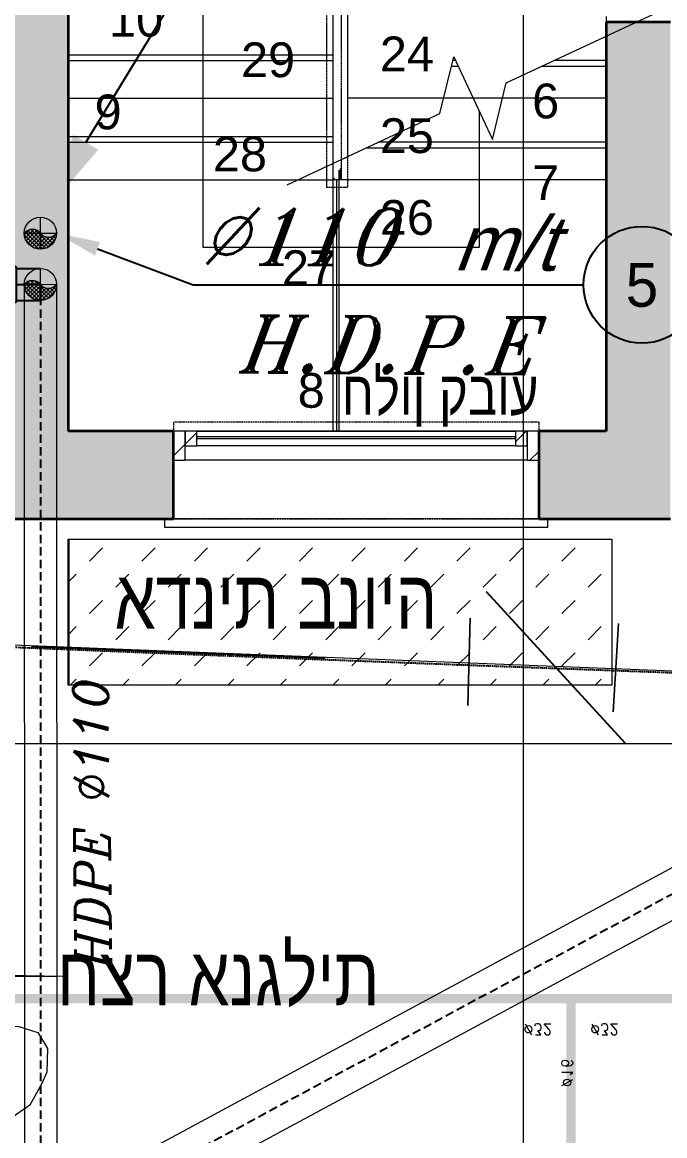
# Model space of a CAD drawing. Header units: centimetres. Extents: x 14435 to 32127, y -4289 to 2500.
# Drawn here: x 26726.8 to 26946.6, y -1762.2 to -1380.8 of the extents above; entities that cross this region are included whole.
import ezdxf
from ezdxf import colors
from ezdxf.entities.mleader import LeaderData, LeaderLine
from ezdxf.enums import TextEntityAlignment as Align
from ezdxf.lldxf.tags import DXFTag
from ezdxf.math import Vec2, Vec3

# ---------------------------------------------------------------- set-up
doc = ezdxf.new("R2010")
doc.units = ezdxf.units.CM
for name, pattern in [('Center', [29.999999, 12, -6, 6, -6]), ('Dash Tiny', [0.12, 0.06, -0.06]), ('Dash_2_', [0.2, 0.1, -0.1]), ('Hidden', [0.714375, 0.47625, -0.238125]), ('Hidden2', [0.3, 0.2, -0.1]), ('Overhead', [0.396875, 0.238125, -0.15875])]:
    doc.linetypes.add(name, pattern=pattern)
for name, color, linetype in [('A', 251, 'Continuous'), ('biov 110', 252, 'Continuous'), ('biov center', 130, 'Hidden'), ('BIUV', 4, 'Continuous'), ('BLACK', 250, 'Continuous'), ('cold water', 150, 'Continuous'), ('FITTINGS', 7, 'Continuous'), ('hot water', 1, 'Continuous'), ('M-DR-FITTING', 150, 'Continuous'), ('num of plumbing', 250, 'Continuous'), ('text', 250, 'Continuous')]:
    doc.layers.add(name, color=color, linetype=linetype)
for name, color, linetype, lineweight in [('A-DETL', 7, 'Continuous', 5), ('A-FLOR', 7, 'Continuous', 13), ('A-FLOR-HRAL', 7, 'Continuous', 5), ('A-FLOR-PATT', 7, 'Continuous', 13), ('A-GLAZ', 7, 'Continuous', 13), ('A-WALL', 7, 'Continuous', 13), ('A-WALL-PATT', 7, 'Continuous', 35), ('G-ANNO-TEXT', 7, 'Continuous', 5), ('PDF_0', 7, 'Continuous', 5), ('S-STRS', 7, 'Continuous', 13), ('S-STRS-ANNO', 7, 'Continuous', 5), ('S-STRS-MBND', 7, 'Hidden2', 5)]:
    doc.layers.add(name, color=color, linetype=linetype, lineweight=lineweight)
for name, color, linetype, lineweight, true_color in [('G-ANNO-SYMB', 240, 'Continuous', 5, 0xff2227), ('PDF_0-BOUNDARY-BUILDING', 240, 'Continuous', 5, 0xff003f), ('PDF_C1609_0', 251, 'Continuous', 5, 0x656565), ('PDF_C1660_0_1', 3, 'Continuous', 5, 0x00ff00), ('מפת מדידה_dwg', 8, 'Continuous', 5, 0x767676)]:
    doc.layers.add(name, color=color, linetype=linetype, lineweight=lineweight, true_color=true_color)
doc.styles.add('Arial_10', font='arial.ttf', dxfattribs={"width": 0.8, "height": 20})
doc.styles.add('Arial_11', font='arial.ttf', dxfattribs={"width": 0.8, "height": 15})
doc.styles.add('Arial_2', font='arial.ttf', dxfattribs={"height": 11.90625})
doc.styles.add('italic1', font='italic.shx', dxfattribs={"height": 30})
doc.styles.add('MUR', font='MIRYL', dxfattribs={"oblique": 20})
doc.styles.add('ROMANS', font='romans.shx', dxfattribs={"height": 0.7})
doc.styles.add('RUM', font='ROMANT', dxfattribs={"oblique": 20})
tags = doc.linetypes.add('WATER', pattern='A,7.5,-1.155096,["Water",Standard,S=1.5,R=0,X=0,Y=-0.35773],-8.414339,7.5', length=24.569435).pattern_tags.tags
tags[6] = DXFTag(74, 10)
pattern_1 = [(225, (356.176, -3071.97), (5.613014, -5.613014), [])]

# ---------------------------------------------------------------- blocks, each defined once
blk = doc.blocks.new('חלון חד כנפי  _ גלילה - מדרגות 2-1071027-קרקע פיתוח')
at = {"layer": 'A-GLAZ', "lineweight": 5, "true_color": 0x008040}
h = blk.add_hatch(dxfattribs=at)
h.set_pattern_fill('FP_7', color=116, style=0, pattern_type=2)
h.set_pattern_definition(pattern_1)
h.paths.add_polyline_path([(58.5, -5), (58.5, -15), (62.5, -15), (62.5, -5)], flags=0)
h.paths.add_polyline_path([(-58.5, -5), (-62.5, -5), (-62.5, -15), (-58.5, -15), (-58.5, -14)], flags=0)
h = blk.add_hatch(dxfattribs=at)
h.set_pattern_fill('FP_7', color=116, style=0, pattern_type=2)
h.set_pattern_definition(pattern_1)
h.paths.add_polyline_path([(-54.5, -10), (-58.5, -10), (-58.5, -15), (-54.5, -15), (-54.5, -12.4)], flags=0)
h.paths.add_polyline_path([(54.5, -10), (54.5, -15), (58.5, -15), (58.5, -10)], flags=0)
at = {"layer": 'A-GLAZ'}
for p, q in [((-65.5, 15), (-65.5, 18)), ((-65.5, 18), (65.5, 18)), ((65.5, 18), (65.5, 15)), ((-58.5, -5), (-62.5, -5)), ((-58.5, -15), (-58.5, -5)), ((-58.5, -5), (58.5, -5)), ((62.5, -5), (58.5, -5)), ((58.5, -5), (58.5, -15)), ((-54.5, -10), (-58.5, -10)), ((-58.5, -10), (-58.5, -15)), ((-54.5, -15), (-54.5, -10)), ((-54.5, -10), (54.5, -10)), ((58.5, -10), (54.5, -10)), ((54.5, -10), (54.5, -15)), ((58.5, -15), (58.5, -10)), ((-62.5, -15), (-58.5, -15)), ((-58.5, -15), (-54.5, -15)), ((54.5, -12.4), (-54.5, -12.4)), ((-54.5, -12.4), (-54.5, -13)), ((-54.5, -13), (54.5, -13)), ((54.5, -15), (-54.5, -15)), ((54.5, -13), (54.5, -12.4)), ((54.5, -15), (58.5, -15)), ((58.5, -15), (62.5, -15))]:
    blk.add_line(p, q, dxfattribs=at)
at = {"layer": 'A-GLAZ', "linetype": 'Overhead'}
for p, q in [((-62.5, 15), (62.5, 15)), ((-62.5, -18), (-62.5, -15)), ((62.5, -18), (62.5, -15)), ((-62.5, -18), (62.5, -18))]:
    blk.add_line(p, q, dxfattribs=at)
blk = doc.blocks.new('Top Rail Type - Top Rail_Internal_-V9-קרקע פיתוח')
at = {"layer": 'A-FLOR-HRAL', "linetype": 'Dash_2_'}
for p, q in [((346.17, -2718.97), (351.17, -2718.97)), ((346.17, -2973.51), (346.17, -2718.97)), ((351.17, -2963.97), (351.17, -2718.97)), ((353.25, -2963), (353.25, -2973.51)), ((353.25, -2973.51), (346.17, -2973.51))]:
    blk.add_line(p, q, dxfattribs=at)
at = {"layer": 'A-FLOR-HRAL'}
for p, q in [((348.25, -2774.97), (348.25, -2971.01)), ((353.25, -2774.97), (353.25, -2963)), ((351.17, -2963.97), (353.25, -2963)), ((351.17, -2971.01), (351.17, -2963.97))]:
    blk.add_line(p, q, dxfattribs=at)
blk = doc.blocks.new('מפת מדידה_dwg-896485-קרקע פיתוח')
at = {"layer": 'PDF_0', "color": 21, "lineweight": 25, "true_color": 0xffaaaa}
blk.add_line((31521.64, 23515.99), (31496.24, 23581.6), dxfattribs=at)
at = {"layer": 'PDF_0-BOUNDARY-BUILDING', "color": 231, "true_color": 0xffaabf, "flags": 128}
for points in [[(31436.45, 23580.54), (31390.42, 23600.65), (31344.39, 23620.75), (31390.42, 23600.65)], [(31487.78, 23575.25), (31476.14, 23547.74)], [(31534.33, 23555.15), (31521.64, 23527.63)]]:
    blk.add_lwpolyline(points, close=True, dxfattribs=at)
at = {"layer": 'PDF_C1609_0', "color": 9, "lineweight": 13, "true_color": 0xcbcbcb, "flags": 128}
blk.add_lwpolyline([(31313.18, 23511.76), (31289.9, 23521.28), (31274.03, 23504.35), (31277.2, 23505.41), (31285.67, 23504.35), (31293.07, 23501.18), (31298.37, 23496.95), (31299.42, 23490.6), (31296.25, 23483.19), (31293.07, 23480.02), (31286.73, 23474.73), (31278.26, 23472.61), (31270.85, 23473.67), (31263.45, 23476.84), (31258.15, 23481.07), (31258.15, 23484.25), (31258.15, 23489.54)], dxfattribs=at)
at = {"layer": 'PDF_C1660_0_1', "color": 9, "lineweight": 13, "true_color": 0xe1aab7, "flags": 128}
blk.add_lwpolyline([(31975.06, 24912.77), (32581.2, 24734.11), (32150.39, 23274.85), (31652.01, 23486.75), (31211.2, 23679.28), (30771.44, 23876.01), (30636.11, 23938.15), (31134.72, 25299.11), (31975.07, 24912.79)], dxfattribs=at)
blk = doc.blocks.new('pituah')
at = {"layer": 'A-FLOR-PATT', "lineweight": 5, "true_color": 0x85a877}
h = blk.add_hatch(dxfattribs=at)
h.set_pattern_fill('FP_43', color=252, style=0, pattern_type=2)
h.set_pattern_definition([(45, (59213.416, -9548.803), (-8.980256, 8.980256), [6.35, -6.35])])
h.paths.add_polyline_path([(59650.74, -12692.77), (59650.76, -12692.77), (59650.74, -12642.77), (59464.96, -12642.77), (59464.96, -12692.77), (59472.05, -12692.77)], flags=0)
at = {"layer": 'A-WALL-PATT', "lineweight": 13, "true_color": 0x636466}
for points in [[(59454.86, -12557.55), (59464.86, -12557.55), (59464.86, -12302.52), (59444.86, -12302.52), (59444.86, -12557.55)], [(59670.74, -12605.77), (59670.74, -12465.77), (59648.74, -12465.77), (59648.74, -12605.77)], [(59454.54, -12635.77), (59464.86, -12635.77), (59464.86, -12557.55), (59442.86, -12557.55), (59442.86, -12635.77)]]:
    blk.add_hatch(color=251, dxfattribs=at).paths.add_polyline_path(points, flags=0)
h = blk.add_hatch(color=251, dxfattribs=at)
h.paths.add_polyline_path([(59628.74, -12635.77), (59670.74, -12635.77), (59670.74, -12605.77), (59625.74, -12605.77), (59625.74, -12635.77)], flags=0)
h.paths.add_polyline_path([(59497.74, -12635.77), (59500.74, -12635.77), (59500.74, -12605.77), (59464.86, -12605.77), (59464.86, -12635.77), (59472.05, -12635.77)], flags=0)
at = {"layer": 'A-DETL', "linetype": 'Dash Tiny'}
blk.add_line((59444.66, -12635.77), (59670.76, -12635.77), dxfattribs=at)
at = {"layer": 'A-DETL', "color": 1, "linetype": 'Hidden', "lineweight": 25, "true_color": 0xff0000}
blk.add_arc((61488.95, 37231.39), 49952.94, 266.77296, 268.669154, dxfattribs=at)
at = {"layer": 'A-FLOR'}
for p, q in [((59464.76, -12692.77), (59464.76, -12642.77)), ((59464.76, -12642.77), (59650.76, -12642.77)), ((59464.96, -12642.77), (59464.96, -12692.77)), ((59650.76, -12642.77), (59650.76, -12692.77)), ((59650.76, -12692.77), (59464.76, -12692.77)), ((59444.76, -12712.77), (59864.83, -12712.77))]:
    blk.add_line(p, q, dxfattribs=at)
at = {"layer": 'A-WALL', "lineweight": 35}
for p, q in [((59464.86, -12605.77), (59464.86, -12302.52)), ((59670.74, -12465.77), (59648.74, -12465.77)), ((59648.74, -12465.77), (59648.74, -12605.77)), ((59500.74, -12605.77), (59464.86, -12605.77)), ((59500.74, -12635.77), (59500.74, -12605.77)), ((59648.74, -12605.77), (59625.74, -12605.77)), ((59625.74, -12605.77), (59625.74, -12635.77)), ((59442.86, -12635.77), (59500.74, -12635.77)), ((59625.74, -12635.77), (59670.74, -12635.77))]:
    blk.add_line(p, q, dxfattribs=at)
at = {"layer": 'G-ANNO-SYMB', "color": 7}
blk.add_line((59620.54, -13100.16), (59620.54, -10609.67), dxfattribs=at)
at = {"layer": 'G-ANNO-TEXT'}
for p, q in [((59404.8, -12792.46), (59457.73, -12792.46)), ((59457.73, -12792.46), (59460.91, -12792.46))]:
    blk.add_line(p, q, dxfattribs=at)
at = {"layer": 'S-STRS', "lineweight": 5}
for p, q in [((59648.74, -12463.77), (59648.74, -12465.77)), ((59464.86, -12476.89), (59555.31, -12476.89)), ((59598.18, -12480.89), (59595.86, -12480.89)), ((59648.74, -12480.89), (59626.6, -12480.89)), ((59593.21, -12491.77), (59560.31, -12491.77)), ((59613.3, -12491.77), (59603.26, -12491.77)), ((59464.86, -12504.89), (59555.31, -12504.89)), ((59648.74, -12508.89), (59566.55, -12508.89)), ((59555.43, -12605.77), (59555.43, -12519.63))]:
    blk.add_line(p, q, dxfattribs=at)
at = {"layer": 'S-STRS', "linetype": 'Hidden2', "lineweight": 5}
for p, q in [((59464.86, -12478.89), (59555.31, -12478.89)), ((59597.25, -12478.89), (59596.34, -12478.89)), ((59648.74, -12478.89), (59630.88, -12478.89)), ((59593.21, -12491.77), (59560.31, -12491.77)), ((59613.3, -12491.77), (59603.26, -12491.77)), ((59464.86, -12506.89), (59555.31, -12506.89)), ((59648.74, -12506.89), (59570.84, -12506.89)), ((59557.43, -12605.77), (59557.43, -12516.42))]:
    blk.add_line(p, q, dxfattribs=at)
at = {"layer": 'S-STRS-ANNO'}
for p, q in [((59510.9, -12478.89), (59510.9, -12450.89)), ((59510.9, -12506.89), (59510.9, -12478.89)), ((59605.3, -12496.14), (59605.3, -12506.89)), ((59510.9, -12542.89), (59510.9, -12506.89)), ((59605.3, -12506.89), (59605.3, -12542.89)), ((59557.43, -12542.89), (59510.9, -12542.89)), ((59605.3, -12542.89), (59557.43, -12542.89))]:
    blk.add_line(p, q, dxfattribs=at)
at = {"layer": 'S-STRS-MBND'}
for p, q in [((59464.76, -12605.77), (59464.76, -12267.77)), ((59464.76, -12491.77), (59555.31, -12491.77)), ((59464.76, -12491.77), (59555.31, -12491.77)), ((59603.26, -12491.77), (59593.21, -12491.77)), ((59603.26, -12491.77), (59593.21, -12491.77)), ((59648.74, -12491.77), (59613.3, -12491.77)), ((59648.74, -12491.77), (59613.3, -12491.77)), ((59557.77, -12515.87), (59557.77, -12519.77)), ((59464.76, -12519.77), (59555.31, -12519.77)), ((59464.76, -12519.77), (59555.31, -12519.77)), ((59555.34, -12519.77), (59555.77, -12519.77)), ((59555.34, -12519.77), (59555.77, -12519.77)), ((59555.77, -12519.77), (59555.77, -12519.08)), ((59557.77, -12519.77), (59555.77, -12519.77)), ((59556.67, -12605.77), (59556.67, -12519.77)), ((59556.67, -12605.77), (59556.67, -12519.77)), ((59648.74, -12519.77), (59557.77, -12519.77)), ((59648.74, -12519.77), (59557.77, -12519.77)), ((59625.74, -12605.77), (59464.76, -12605.77))]:
    blk.add_line(p, q, dxfattribs=at)
at = {"layer": 'S-STRS-MBND', "linetype": 'Continuous'}
for p, q in [((59614.59, -12486.49), (59666.87, -12462.11)), ((59591.93, -12497.06), (59596.65, -12477.61)), ((59596.65, -12477.61), (59609.86, -12505.93)), ((59609.86, -12505.93), (59614.59, -12486.49)), ((59539.65, -12521.44), (59591.93, -12497.06))]:
    blk.add_line(p, q, dxfattribs=at)
at = {"layer": 'A-FLOR-HRAL'}
blk.add_blockref('Top Rail Type - Top Rail_Internal_-V9-קרקע פיתוח', (59207.07, -9548.8), dxfattribs=at)
at = {"layer": 'A-GLAZ', "rotation": 180}
blk.add_blockref('חלון חד כנפי  _ גלילה - מדרגות 2-1071027-קרקע פיתוח', (59563.24, -12620.77), dxfattribs=at)
at = {"layer": 'מפת מדידה_dwg', "color": 31, "true_color": 0xffbfaa, "rotation": 21.33280097992486}
blk.add_blockref('מפת מדידה_dwg-896485-קרקע פיתוח', (38848.27, -46084.56), dxfattribs=at)
at = {"layer": 'G-ANNO-TEXT', "attachment_point": 1}
for s, insert, char_height, width, style in [('חלון קבוע', (59558.31, -12585.2), 15, 74.3966, 'Arial_11'), ('אדנית בנויה', (59480.61, -12653.4), 20, 125.0632, 'Arial_10'), ('חצר אנגלית', (59460.91, -12782.46), 20, 125.0632, 'Arial_10')]:
    blk.add_mtext(s, dxfattribs=dict(at, insert=insert, char_height=char_height, width=width, style=style))
at = {"layer": 'S-STRS-ANNO', "attachment_point": 1, "line_spacing_factor": 0.941778, "style": 'Arial_2'}
for s, insert, char_height, width in [('10', (59478.72, -12458.78), 11.906, 21.9776), ('29', (59523.86, -12472.66), 11.906, 21.9776), ('24', (59571.36, -12470.66), 11.906, 21.9776), ('\\fArial|b0|i0|c177|p34|;6', (59623.45, -12486.78), 11.9062, 10.9888), ('\\fArial|b0|i0|c177|p34|;9', (59473.77, -12490.52), 11.9062, 10.9888), ('25', (59571.36, -12498.66), 11.906, 21.9776), ('28', (59514.24, -12504.92), 11.906, 21.9776), ('\\fArial|b0|i0|c177|p34|;7', (59623.45, -12514.78), 11.9062, 10.9888), ('26', (59571.36, -12526.66), 11.906, 21.9776), ('27', (59537.86, -12543.87), 11.906, 21.9776), ('\\fArial|b0|i0|c177|p34|;8', (59543.25, -12585.88), 11.9062, 10.9888)]:
    blk.add_mtext(s, dxfattribs=dict(at, insert=insert, char_height=char_height, width=width))
blk = doc.blocks.new('*U743')
at = {"layer": 'biov 110', "color": 6, "lineweight": 5}
for p, q in [((8478.18, 4006.24), (8803.52, 4006.24)), ((8478.18, 3995.24), (8803.52, 3995.24))]:
    blk.add_line(p, q, dxfattribs=at)
at = {"layer": 'biov center', "color": 3, "ltscale": 6}
blk.add_lwpolyline([(8478.18, 4000.74), (8803.52, 4000.74)], dxfattribs=at)
blk = doc.blocks.new('*U747')
at = {"layer": 'biov 110', "color": 1, "lineweight": 15}
for p, q in [((5497, -364.77), (6668.91, -364.77)), ((5497, -380.77), (6668.91, -380.77))]:
    blk.add_line(p, q, dxfattribs=at)
at = {"layer": 'biov center', "color": 3, "ltscale": 6}
blk.add_lwpolyline([(5497, -372.77), (6668.91, -372.77)], dxfattribs=at)
blk = doc.blocks.new('*U759')
at = {"layer": 'FITTINGS', "color": 0}
for p, q in [((46.56, -7.55), (46.56, 4.55)), ((47.77, -8.08), (47.77, 5.08)), ((53.82, 5.81), (56.24, 5.81)), ((53.82, -8.81), (53.82, 5.81)), ((56.24, -8.81), (56.24, 5.81)), ((56.24, 5.08), (57.45, 5.08)), ((57.45, -8.08), (57.45, 5.08)), ((33.44, -1.39), (35.15, 0.32)), ((45.48, -10.01), (35.15, 0.32)), ((35.66, -0.19), (36.52, 0.67)), ((45.82, -8.64), (36.52, 0.67)), ((29.67, -6.18), (33.95, -1.9)), ((43.77, -11.72), (33.44, -1.39)), ((29.19, -7.41), (29.67, -6.18)), ((37.75, -15.97), (29.19, -7.41)), ((38.98, -15.49), (29.67, -6.18)), ((43.26, -11.21), (38.98, -15.49)), ((43.77, -11.72), (45.48, -10.01)), ((44.97, -9.5), (45.82, -8.64)), ((53.82, -8.81), (56.24, -8.81)), ((56.24, -8.08), (57.45, -8.08)), ((38.98, -15.49), (37.75, -15.97))]:
    blk.add_line(p, q, dxfattribs=at)
at = {"layer": 'FITTINGS', "color": 6}
for p, q in [((57.45, 4), (69.18, 4, 0)), ((57.45, -7), (69.18, -7, 0)), ((29.58, -7.8), (23.72, -13.66)), ((37.36, -15.58), (31.5, -21.43))]:
    blk.add_line(p, q, dxfattribs=at)
at = {"layer": 'FITTINGS', "color": 3, "linetype": 'Center'}
for p, q in [((57.45, -1.5), (66.45, -1.5, 0)), ((33.47, -11.69), (27.61, -17.55))]:
    blk.add_line(p, q, dxfattribs=at)
at = {"layer": 'FITTINGS', "color": 0}
blk.add_lwpolyline([(36.89, 0.29), (39.38, 2.78, -0.198912), (43.66, 4.55), (46.56, 4.55), (47.77, 5.08), (53.82, 5.08)], format="xyb", dxfattribs=at)
blk.add_lwpolyline([(53.82, -8.08), (47.77, -8.08), (46.56, -7.55), (46.16, -7.55), (45.45, -8.27)], dxfattribs=at)
at = {"layer": 'M-DR-FITTING', "color": 0}
for radius, start, end in [(6.91, 0, 180), (6.2, 0, 180), (5.5, 0, 180), (6.91, 180, 360), (6.2, 180, 360), (5.5, 180, 0)]:
    blk.add_arc((73.36, -1.5, 0), radius, start, end, dxfattribs=at)
blk = doc.blocks.new('_TagCircle - Metric')
at = {"color": 0, "linetype": 'ByBlock', "lineweight": -2, "transparency": 16777216}
blk.add_circle((0, 0), 4, dxfattribs=at)
at = {"color": 0, "transparency": 16777216}
blk.add_attdef('TAGNUMBER', text='', height=3, dxfattribs=at).set_placement((0, -1.5), align=Align.CENTER)

msp = doc.modelspace()

# ---------------------------------------------------------------- block references
msp.add_blockref('pituah', (-32722.21, 11084.93))

# ---------------------------------------------------------------- next in the draw order: linework, layer by layer
at = {"layer": 'cold water', "linetype": 'WATER', "lineweight": 15, "ltscale": 0.08, "const_width": 3.2}
msp.add_lwpolyline([(25852.92, -1715.2), (27772.99, -1715.2, 0.435947), (27872.72, -1607.84), (27772.73, -252.17)], format="xyb", dxfattribs=at)
msp.add_lwpolyline([(26914.58, -1715.2), (26914.58, -1873.64)], dxfattribs=at)
at = {"layer": 'hot water', "color": 6, "lineweight": 15, "ltscale": 20}
for centre in [(26733.01, -1453.08), (26733.01, -1470.62)]:
    msp.add_circle(centre, 5.5, dxfattribs=at)
at = {"layer": 'num of plumbing', "lineweight": 0}
for p, q in [((26732.97, -1447.58), (26733.05, -1458.58)), ((26728.31, -1453.11), (26727.89, -1452.7)), ((26728.11, -1453.11), (26729.33, -1451.88)), ((26729.65, -1453.1), (26728.68, -1452.14)), ((26729.46, -1453.1), (26730.76, -1451.79)), ((26731, -1453.09), (26729.69, -1451.8)), ((26730.81, -1453.1), (26731.79, -1452.1)), ((26732.35, -1453.08), (26731.09, -1451.85)), ((26732.15, -1453.09), (26732.6, -1452.64)), ((26727.51, -1453.12), (26738.51, -1453.04)), ((26727.54, -1453.69), (26728.11, -1453.11)), ((26732.47, -1458.55), (26727.55, -1453.7)), ((26727.79, -1454.8), (26729.46, -1453.1)), ((26730.55, -1458), (26728.13, -1455.61)), ((26728.2, -1455.74), (26730.81, -1453.1)), ((26733.04, -1457.78), (26728.31, -1453.11)), ((26728.74, -1456.55), (26732.15, -1453.09)), ((26729.4, -1457.23), (26733.01, -1453.57)), ((26733.03, -1456.44), (26729.65, -1453.1)), ((26730.18, -1457.8), (26733.02, -1454.92)), ((26733.02, -1455.09), (26731, -1453.09)), ((26731.09, -1458.23), (26733.03, -1456.27)), ((26733.01, -1453.74), (26732.35, -1453.08)), ((26733.01, -1453.57), (26733.24, -1453.34)), ((26736.58, -1457.26), (26733.01, -1453.74)), ((26733.02, -1454.92), (26733.99, -1453.94)), ((26735.8, -1457.82), (26733.02, -1455.09)), ((26733.03, -1456.27), (26734.95, -1454.32)), ((26734.88, -1458.25), (26733.03, -1456.44)), ((26733.04, -1457.61), (26736.23, -1454.38)), ((26733.44, -1458.56), (26738.5, -1453.44)), ((26737.25, -1456.58), (26734.95, -1454.32)), ((26735.22, -1458.12), (26738.08, -1455.22)), ((26737.8, -1455.79), (26736.35, -1454.36)), ((26738.21, -1454.86), (26737.36, -1454.01)), ((26738.47, -1453.77), (26738.14, -1453.45)), ((26732.15, -1458.51), (26733.04, -1457.61)), ((26733.79, -1458.52), (26733.04, -1457.78)), ((26732.97, -1465.12), (26733.04, -1476.12)), ((26727.51, -1470.66), (26738.51, -1470.58)), ((26727.54, -1471.23), (26728.11, -1470.66)), ((26732.46, -1476.09), (26727.54, -1471.24)), ((26727.78, -1472.34), (26729.46, -1470.65)), ((26728.3, -1470.65), (26727.88, -1470.24)), ((26728.11, -1470.66), (26729.33, -1469.42)), ((26728.19, -1473.28), (26730.8, -1470.64)), ((26733.04, -1475.33), (26728.3, -1470.65)), ((26729.65, -1470.65), (26728.67, -1469.68)), ((26728.74, -1474.09), (26732.15, -1470.63)), ((26729.4, -1474.77), (26733.01, -1471.11)), ((26729.46, -1470.65), (26730.76, -1469.33)), ((26733.03, -1473.98), (26729.65, -1470.65)), ((26731, -1470.64), (26729.69, -1469.34)), ((26730.8, -1470.64), (26731.79, -1469.64)), ((26733.02, -1472.63), (26731, -1470.64)), ((26732.34, -1470.63), (26731.09, -1469.39)), ((26732.15, -1470.63), (26732.59, -1470.18)), ((26733.01, -1471.29), (26732.34, -1470.63)), ((26733.01, -1471.11), (26733.24, -1470.88)), ((26736.58, -1474.8), (26733.01, -1471.29)), ((26733.02, -1472.46), (26733.99, -1471.48)), ((26733.03, -1473.81), (26734.95, -1471.86)), ((26733.44, -1476.1), (26738.5, -1470.98)), ((26737.25, -1474.12), (26734.95, -1471.86)), ((26738.21, -1472.4), (26737.35, -1471.56)), ((26738.46, -1471.31), (26738.14, -1470.99)), ((26730.54, -1475.54), (26728.12, -1473.15)), ((26730.18, -1475.34), (26733.02, -1472.46)), ((26731.09, -1475.78), (26733.03, -1473.81)), ((26732.15, -1476.05), (26733.04, -1475.15)), ((26735.79, -1475.36), (26733.02, -1472.63)), ((26734.87, -1475.8), (26733.03, -1473.98)), ((26733.04, -1475.15), (26736.23, -1471.92)), ((26733.79, -1476.07), (26733.04, -1475.33)), ((26735.22, -1475.66), (26738.07, -1472.76)), ((26737.8, -1473.33), (26736.35, -1471.9))]:
    msp.add_line(p, q, dxfattribs=at)
for centre in [(26733.01, -1453.08), (26733.01, -1470.62)]:
    msp.add_circle(centre, 5.5, dxfattribs=at)
for centre, start, end in [((26730.28, -1455.23), 38.1563, 142.6343), ((26735.75, -1450.93), 218.1563, 322.6343), ((26730.27, -1472.77), 38.1563, 142.6343), ((26735.74, -1468.47), 218.1563, 322.6343)]:
    msp.add_arc(centre, 3.48, start, end, dxfattribs=at)

# ---------------------------------------------------------------- next in the draw order: block references
at = {"rotation": 135.0000000000344}
msp.add_blockref('*U759', (26740.13, -1502.55), dxfattribs=at)
at = {"xscale": -1, "rotation": 90.01821797098441}
msp.add_blockref('*U743', (30731.05, 7008.83), dxfattribs=at)
at = {"layer": 'biov center', "lineweight": 0, "rotation": 208.3404321347298}
msp.add_blockref('*U747', (32779.67, 1041.74), dxfattribs=at)

# ---------------------------------------------------------------- next in the draw order: texts
at = {"layer": 'A', "color": 1, "oblique": 20}
for s, height, style, p in [('%%C110', 19.44, 'RUM', (26820.4, -1454.19, -2879.57)), ('m/t', 18.72, 'MUR', (26891.66, -1456.12, 17184.16)), ('H.D.P.E', 19.44, 'RUM', (26850.19, -1491.33, 6.4))]:
    msp.add_text(s, height=height, rotation=359.6133, dxfattribs=dict(at, style=style)).set_placement(p, align=Align.MIDDLE)
at = {"layer": 'BIUV', "color": 5, "style": 'italic1'}
msp.add_text('HDPE %%C110', height=12, rotation=90.5356, dxfattribs=at).set_placement((26757.1, -1704.9, 25000))
at = {"layer": 'G-ANNO-TEXT', "attachment_point": 1}
for insert, char_height, width, style in [((26897.48, -1500.27), 15, 3.2067, 'Arial_11'), ((26861.59, -1568.47), 20, 4.4895, 'Arial_10'), ((26841.89, -1697.53), 20, 4.4895, 'Arial_10')]:
    msp.add_mtext('\\fArial|b0|i0|c177|p34|;\\W.8; ', dxfattribs=dict(at, insert=insert, char_height=char_height, width=width, style=style))
at = {"layer": 'text', "color": 7, "style": 'ROMANS', "text_generation_flag": 2}
for s, rotation, p in [('%%C32', 180, (26898.34, -1723.81)), ('%%C32', 180, (26921.15, -1723.81)), ('%%C16', 270, (26911.35, -1745.54))]:
    msp.add_text(s, height=3.798, rotation=rotation, dxfattribs=at).set_placement(p)

# ---------------------------------------------------------------- next in the draw order: leaders
at = {"layer": 'BLACK', "color": 1, "lineweight": 18}
ml = msp.add_multileader_mtext('Standard', dxfattribs=at)
ml.set_content('')
ml.set_leader_properties()
ml.build(insert=Vec2(0, 0))
ml.multileader.update_dxf_attribs({"text_right_attachment_type": 6, "dogleg_length": 0.36, "arrow_head_size": 30})
ctx = ml.context
ctx.base_point, ctx.char_height, ctx.arrow_head_size, ctx.landing_gap_size, ctx.plane_origin = Vec3(26924.94, -1356.01), 0.18, 30, 0.09, Vec3(26902.38, -1274.04)
ctx.right_attachment = 6
notes = []
notes.append((ctx, [(1, (1, 1, 0), (26788.77, -1356.01), (1, 0), 136.17, [(0, [(26732.97, -1447.58)], 0, [])])]))
ctx.mtext, ml.multileader.dxf.content_type = None, 0
at = {"layer": 'num of plumbing', "lineweight": 13}
ml = msp.add_multileader_block('Standard', dxfattribs=at)
ml.set_content('_TagCircle - Metric', color=256, scale=5)
ml.set_attribute('TAGNUMBER', '5', width=0)
ml.set_leader_properties()
ml.build(insert=Vec2(0, 0))
ml.multileader.update_dxf_attribs({"text_right_attachment_type": 6, "dogleg_length": 0.36, "arrow_head_size": 15, "scale": 5})
ctx = ml.context
ctx.base_point, ctx.scale, ctx.char_height, ctx.arrow_head_size, ctx.landing_gap_size, ctx.plane_origin = Vec3(26918.82, -1470.75), 5, 0.9, 15, 0.45, Vec3(26636.44, -1436.38)
ctx.right_attachment = 6
notes.append((ctx, [(1, (1, 1, 0), (26785.29, -1470.75), (1, 0), 133.53, [(0, [(26738.51, -1453.08)], 0, [])])]))
ctx.block.insert = Vec3(26938.82, -1470.75)
ml = msp.add_multileader_block('Standard', dxfattribs=at)
ml.set_content('_TagCircle - Metric', color=256, scale=5)
ml.set_attribute('TAGNUMBER', '4', width=0)
ml.set_leader_properties()
ml.build(insert=Vec2(0, 0))
ml.multileader.update_dxf_attribs({"text_right_attachment_type": 6, "dogleg_length": 0.36, "arrow_head_size": 15, "scale": 5})
ctx = ml.context
ctx.base_point, ctx.scale, ctx.char_height, ctx.arrow_head_size, ctx.landing_gap_size, ctx.plane_origin = Vec3(26378.89, -1512.44), 5, 0.9, 15, 0.45, Vec3(26270.04, -1478.06)
ctx.right_attachment = 6
notes.append((ctx, [(0, (1, 1, 0), (26552.42, -1512.44), (-1, 0), 133.53, [(0, [(26729.4, -1474.77)], 0, [])])]))
ctx.block.insert = Vec3(26398.89, -1512.44)
for ctx, leaders in notes:
    for number, flags, end, landing, length, lines in leaders:
        leader = LeaderData()
        leader.index, (leader.has_last_leader_line, leader.has_dogleg_vector, leader.attachment_direction) = number, flags
        leader.last_leader_point, leader.dogleg_vector, leader.dogleg_length = Vec3(end), Vec3(landing), length
        for number, points, colour, breaks in lines:
            line = LeaderLine()
            line.index, line.vertices, line.color, line.breaks = number, Vec3.list(points), colors.encode_raw_color(colour), breaks
            leader.lines.append(line)
        ctx.leaders.append(leader)

doc.saveas('drawing.dxf')
